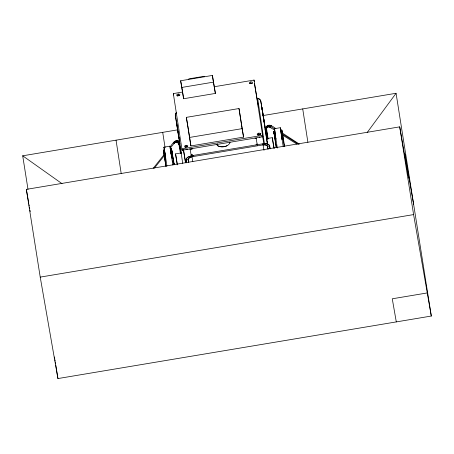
<?xml version="1.0" encoding="UTF-8"?>
<svg xmlns="http://www.w3.org/2000/svg" width="454" height="454" viewBox="0 0 454 454"><rect width="100%" height="100%" fill="white"/><g stroke="black" fill="none" stroke-linecap="round" stroke-linejoin="round"><path stroke-width="0.68" d="M267.548 138.913L265.993 129.878L266.447 127.892L267.241 127.154L269.035 126.802L274.869 130.213M182.729 163.349L175.301 115.174L175.46 113.88L176.458 112.496M266.827 139.412L266.884 139.758L265.198 130.014L265.993 129.878L266.089 128.59C266.634 126.989 268.643 126.286 270.068 127.188L270.391 126.785M268.115 138.93L266.6 129.123L266.753 127.716L267.451 126.842M176.283 112.728L175.272 114.919L176.356 121.292M186.509 162.782L186.078 159.99L186.361 158.662L187.553 157.373L191.826 155.677L262.877 143.782L266.958 143.856L268.813 144.701L269.631 146.001L270.107 148.787M186.56 162.776L186.078 159.99L186.463 158.491L187.973 157.084L191.826 155.677L191.997 156.766L189.426 157.703L188.421 158.645L188.16 159.638L188.643 162.424L188.353 158.752L190.425 157.197L191.997 156.766L263.042 144.871L265.76 144.922L267.003 145.484L267.548 146.347L268.025 149.133L267.1 145.569L264.665 144.769L263.042 144.871L262.877 143.782L265.306 143.629L267.44 143.997L268.961 144.826L269.631 146.001L270.062 148.793M274.216 134.463L274.097 133.124L274.647 137.256M230.013 142.164C228.895 147.107 221.444 147.766 217.721 145.757L216.836 144.372L217.863 145.865C220.201 147.158 222.959 146.977 225.468 146.353M255.937 144.985L257.066 143.952M217.199 145.127L217.483 144.054M258.139 107.031L258.349 106.225L254.456 83.655M262.145 135.706L262.361 134.906L264.012 144.48M170.596 150.473L170.403 148.6M280.93 131.995L280.708 130.003M217.228 145.098L217.562 143.98M265.908 127.699C267.661 122.858 273.546 126.411 275.856 128.777M265.999 127.438C266.725 125.412 269.353 124.475 271.151 125.707L270.93 126.042M270.068 127.188L271.151 125.707M367.178 132.517L396.07 93.28L431.3 316.046L57.93 378.562L40.224 277.11L26.349 189.369L399.719 126.853L408.572 177.576M267.349 126.779L265.993 129.878M267.554 144.849L260.766 100.862L259.552 99.131L257.429 98.331L259.552 99.131L260.619 100.374L262.435 110.793M257.543 98.972L257.94 98.467L257.486 98.649M153.163 168.383L164.325 154.337M170.034 147.158C171.811 144.508 175.794 137.863 179.608 141.903M154.417 168.094L164.518 155.393M170.006 148.498L174.824 142.437L174.177 143.243L173.547 142.743C174.648 140.763 177.474 139.866 179.239 141.506M180.493 153.486L178.938 144.457L179.239 144.077M178.938 144.457C178.592 142.272 175.528 141.478 174.177 143.243C175.238 141.915 177.361 141.949 178.411 143.271L178.938 144.457L180.034 143.946M185.158 147.266L185.493 147.056A1.634 0.851 -9.8 0 0 187.814 145.921A1.634 0.851 -9.8 0 0 185.277 145.603A1.634 0.851 -9.8 0 0 185.504 147.062M185.101 147.3C185.453 146.557 187.956 146.846 187.179 146.773M177.213 96.044L178.411 95.527L179.722 95.629M250.165 83.672L252.333 83.474M257.724 135.133L259.83 134.628M225.542 146.336L226.977 145.694M187.502 149.156L186.015 149.417M183.966 149.553L182.105 150.28L181.855 148.861L262.565 135.343L262.809 136.768L182.105 150.28L173.337 93.592L182.599 92.037L180.652 80.755L212.404 75.438L215.383 93.422L183.632 98.739L180.652 80.755M270.505 126.507C268.104 124.912 264.659 127.177 265.198 130.014L265.323 128.334C267.139 123.88 272.349 127.041 274.698 129.157M179.727 144.321C179.285 141.478 175.301 140.445 173.547 142.743C174.926 141.012 177.684 141.058 179.046 142.777L179.727 144.321L181.277 153.435M260.114 137L259.455 137.119M181.685 87.457L213.437 82.14L212.404 75.438M214.35 86.72L254.041 80.074L254.285 81.499M186.35 117.359L239.003 108.54L243.565 137.108L190.907 145.927L186.35 117.359L187.695 125.173M28.017 189.426L22.7 155.801L178.036 129.787M263.019 115.56L396.07 93.28M189.449 137.466L242.107 128.647L239.003 108.54M266.203 129.191L266.6 129.123M165.5 157.243L164.036 147.17L169.989 146.171L172.878 165.012M275.833 138.771L274.369 128.698L280.328 127.699L282.11 139.565L280.328 127.699M266.385 132.767L266.782 132.699L267.508 136.977M177.242 164.859L175.545 153.872L181.39 152.896M266.441 138.652L272.286 137.675L274.165 148.566M186.078 159.99L188.16 159.638M267.548 146.347L269.631 146.001M40.224 277.11L413.594 214.594L399.719 126.853M427.265 292.938L392.262 298.794L396.297 321.903M256.215 138.674L254.87 138.061M190.118 149.741L191.492 149.349L191.997 148.589L192.11 149.23M204.703 76.743L204.09 76.317L188.892 78.86L188.455 79.461M260.063 133.697L260.908 133.765M178.064 95.397L179.126 95.493M261.686 136.62L262.809 136.768L254.041 80.074M192.19 154.939C189.029 155.291 193.62 154.15 193.177 156.153M192.411 154.979L192.723 155.115M260.187 134.395L259.586 134.253L259.637 134.583M257.679 98.399L264.449 143.856M281.894 133.697L298.681 144.287M282.059 134.753L297.052 144.213M282.326 133.011L299.39 144.156M22.7 155.801L62.016 183.66M174.194 141.937L174.512 142.187M229.378 142.085L229.951 142.999M165.614 157.782L164.569 150.978M163.48 149.843L163.582 151.182M264.489 123.46L264.069 121.048L264.58 124.038L261.941 107.66L265.323 128.459M176.685 123.46L176.549 122.699L176.839 124.345L176.47 121.967L178.649 136.092M164.371 154.581L164.626 156M264.12 121.785L262.015 108.381L262.157 109.147M282.78 135.678L281.701 129.838L283.279 140.428L281.73 129.958L282.689 135.037M280.873 130.531L281.094 131.677M274.369 128.698L274.806 130.956L274.505 129.356M172.446 154.15L171.703 150.268M170.534 149.008L170.755 150.149M164.036 147.17L164.11 147.539M164.178 147.908L164.473 149.434L164.064 147.295L166.924 166.005M164.626 156.034L164.388 154.621L164.541 155.705M274.415 134.549L273.79 131.285L276.253 147.363M274.454 134.997L273.807 131.342L276.27 147.573M267.048 134.458L266.64 131.91L267.678 138.073L267.264 135.519M264.154 121.967L263.649 118.993M266.759 138.935L266.901 139.696M163.474 149.837L164.859 159.309M164.348 154.672L164.53 155.654M282.746 135.513L282.899 136.336L282.008 131.683M172.412 153.985L172.565 154.808L171.396 148.43L173.899 164.785M282.519 134.078L284.567 145.853M275.096 138.43L275.345 139.872M178.638 136.03L178.246 133.731M174.234 164.331L171.368 148.316L172.946 158.9L171.816 151.608M164.779 157.022L165.012 158.35M413.685 204.663L404.832 153.94L408.668 178.127M413.594 214.594L431.3 316.046M26.349 189.369L28.772 203.267M29.016 204.658L29.26 206.048M29.504 207.438L29.743 208.829M29.987 210.219L30.231 211.604M266.453 135.723L266.646 136.847M267.185 141.671L267.406 142.942M263.042 144.871L263.99 150.37M250.773 81.947L251.022 83.366M258.678 133.192L258.922 134.617M256.09 138.005L257.344 145.303M242.107 128.647L243.565 137.108M213.437 82.14L215.383 93.422M191.997 156.766L192.825 161.584M189.988 148.43L191.282 155.955M178.167 94.103L178.411 95.527M186.066 145.354L186.31 146.773M183.365 149.497L185.652 162.776M173.337 93.592L173.581 95.011M179.818 147.839L180.017 148.969M180.283 150.728L180.482 151.857M175.545 153.872L177.304 164.081M176.816 124.004L176.47 121.967L176.566 122.784M179.994 149.037L179.756 147.607M268.047 126.013L268.183 126.808M263.87 120.361L263.797 119.913M178.893 137.012L179.109 138.345L178.853 136.716M178.405 134.668L178.331 134.225M175.698 141.478L175.834 142.272M178.87 136.875L179.018 137.772M180.329 150.807L180.465 151.608M262.333 110.191L262.526 111.366L262.452 110.924M176.964 125.105L177.054 125.679L176.975 125.179M282.99 138.754L284.232 146.313M281.707 137.267L283.211 146.534M275.754 138.26L277.343 148.038M172.259 160.847L172.458 162.061M164.717 158.559L166.039 166.697M164.62 157.947L165.937 166.085M177.94 130.877L178.167 132.279M178.394 133.675L178.615 135.076M179.29 139.276L179.517 140.672M266.532 136.052L266.6 136.501L266.555 136.194M54.52 356.98L54.741 358.376M54.957 359.767L55.178 361.157M55.399 362.553L55.621 363.943M55.842 365.334L57.93 378.562M177.911 130.735L178.7 135.752M267.514 142.908L267.44 142.414L267.508 142.885M170.863 152.05L171.067 153.344M302.727 108.909L307.891 142.306M281.196 133.521L281.395 134.832M275.794 138.288L274.784 131.121L274.835 131.66M275.947 139.304L274.403 128.822M272.286 137.675L273.875 147.976M266.447 135.82L266.663 137.204M264.075 121.099L265.278 128.891M266.526 137.857L267.593 144.764M260.392 133.72L260.443 134.055M182.599 92.037L183.632 98.739M187.808 125.82L190.907 145.927M183.581 150.325L185.493 162.742M178.848 136.977L179.063 138.362M179.324 139.73L179.915 143.895M170.477 149.434L170.562 150.251M170.67 150.949L171.777 158.043L169.989 146.171M162.714 132.352L165.08 147.663M164.95 159.882L163.763 151.602M116.042 140.167L121.207 173.564M280.901 131.813L280.81 130.962M164.308 155.733L163.775 151.653M261.941 107.66L262.037 108.472M164.496 150.138L164.45 149.593L164.541 150.785M274.88 137.227L274.681 136.2L274.869 137.176M284.647 146.228L284.42 144.888L284.647 146.228M174.313 164.7L174.081 163.361L174.313 164.706M177.179 126.161L176.998 125.083L177.179 126.161M177.718 129.481L177.491 128.079L177.713 129.475M257.838 134.849A1.634 0.851 -9.8 0 0 260.414 133.936A1.634 0.851 -9.8 0 0 258.167 133.328A1.634 0.851 -9.8 0 0 257.838 134.849M249.938 83.598A1.634 0.851 -9.8 0 0 252.515 82.69A1.634 0.851 -9.8 0 0 250.262 82.078A1.634 0.851 -9.8 0 0 249.938 83.598M177.327 95.76A1.634 0.851 -9.8 0 0 179.903 94.846A1.634 0.851 -9.8 0 0 177.656 94.233A1.634 0.851 -9.8 0 0 177.327 95.76"/></g></svg>
